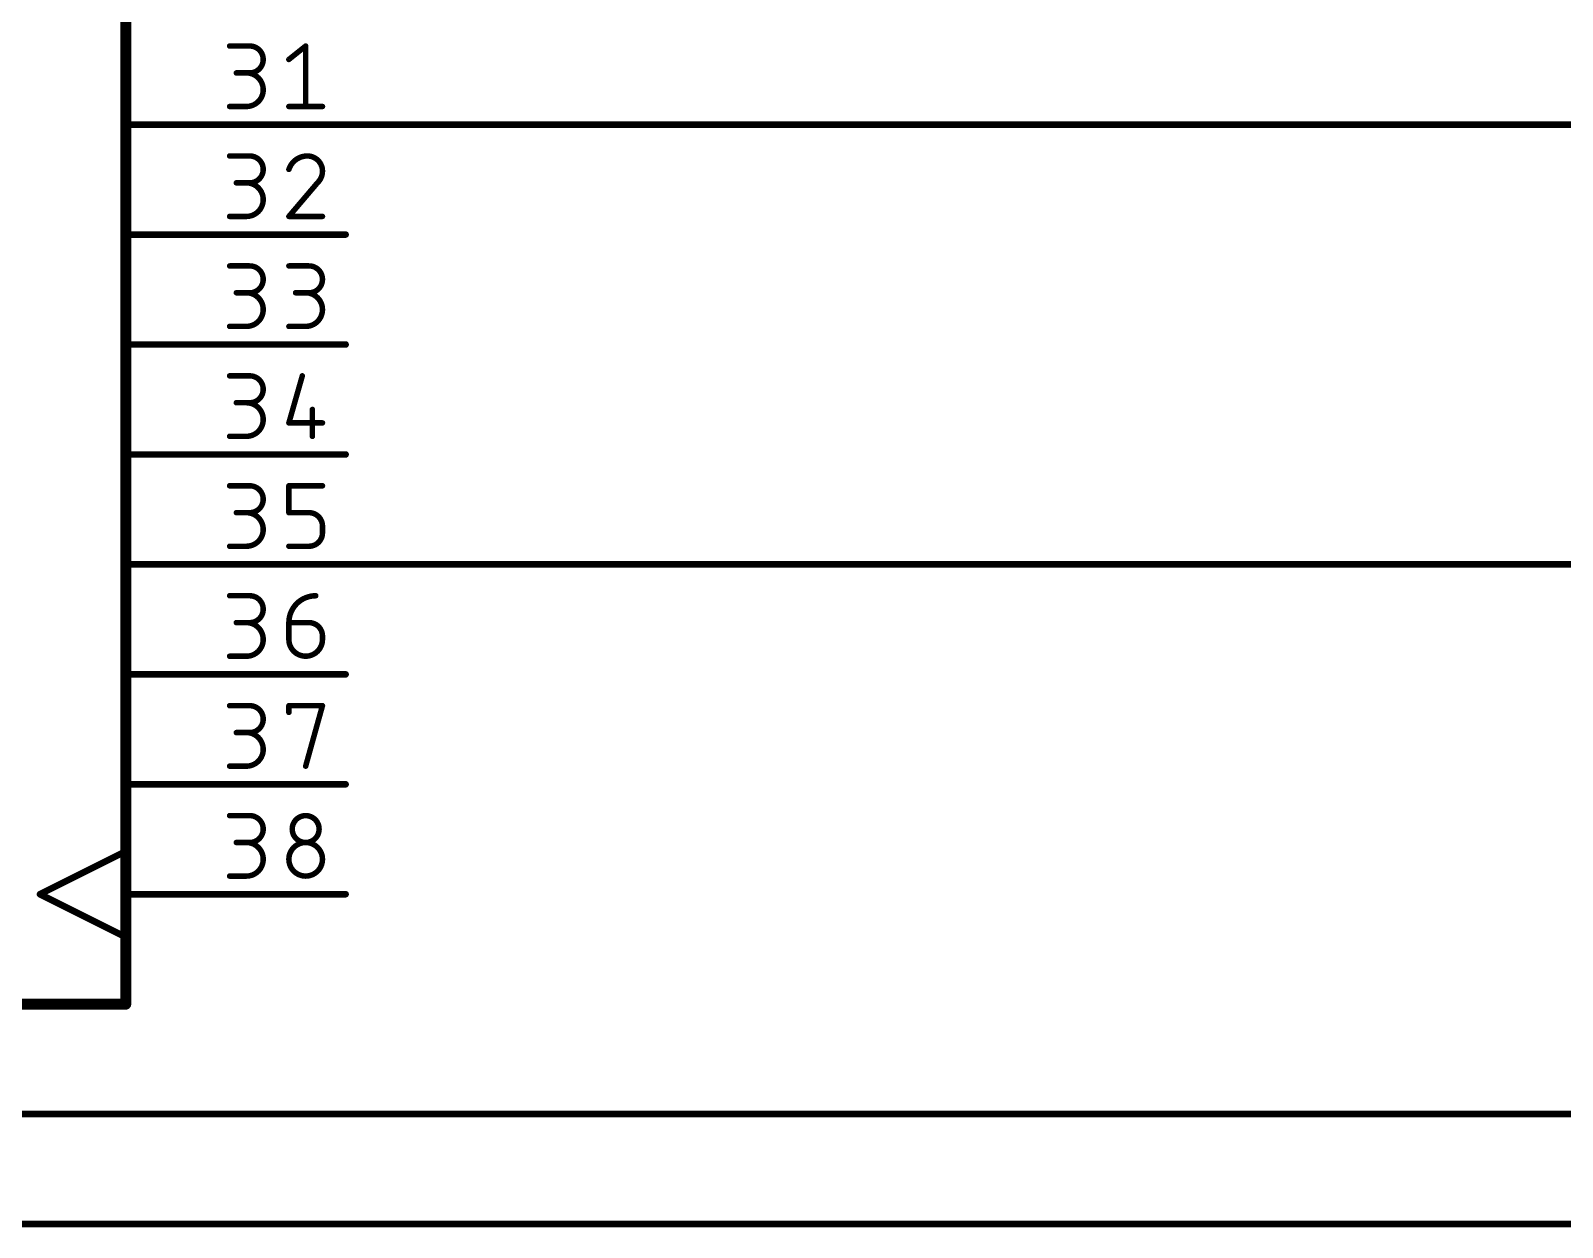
# Model space of a CAD drawing. Extents: x 0 to 389, y 0 to 264.
# Drawn here: x 245.45 to 280.84, y 144.7 to 172.35 of the extents above; entities that cross this region are included whole.
import ezdxf

# ---------------------------------------------------------------- set-up
doc = ezdxf.new("R2010")
doc.units = 0
for name, color, linetype in [('91', 122, 'CONTINUOUS'), ('94', 12, 'CONTINUOUS'), ('95', 251, 'CONTINUOUS')]:
    doc.layers.add(name, color=color, linetype=linetype)

msp = doc.modelspace()

# ---------------------------------------------------------------- linework, layer by layer
at = {"layer": '91', "const_width": 0.1524}
for points in [[(252.73, 170.18), (317.5, 170.18)], [(252.73, 160.02), (320.04, 160.02)], [(314.96, 147.32), (231.14, 147.32)], [(317.5, 144.78), (228.6, 144.78)]]:
    msp.add_lwpolyline(points, dxfattribs=at)
at = {"layer": '91', "const_width": 0.0762}
for points in [[(252.73, 170.2181, 1), (252.73, 170.1419)], [(252.73, 160.0581, 1), (252.73, 159.9819)]]:
    msp.add_lwpolyline(points, format="xyb", dxfattribs=at)
at = {"layer": '94'}
for points, const_width in [([(247.65, 200.66), (247.65, 149.86)], 0.254), ([(252.73, 170.18), (247.65, 170.18)], 0.1524), ([(252.73, 167.64), (247.65, 167.64)], 0.1524), ([(252.73, 165.1), (247.65, 165.1)], 0.1524), ([(252.73, 162.56), (247.65, 162.56)], 0.1524), ([(252.73, 160.02), (247.65, 160.02)], 0.1524), ([(252.73, 157.48), (247.65, 157.48)], 0.1524), ([(252.73, 154.94), (247.65, 154.94)], 0.1524), ([(247.65, 153.3906), (245.6688, 152.4)], 0.1524), ([(247.65, 151.4094), (245.6688, 152.4)], 0.1524), ([(252.73, 152.4), (247.65, 152.4)], 0.1524), ([(247.65, 149.86), (217.17, 149.86)], 0.254)]:
    msp.add_lwpolyline(points, dxfattribs=dict(at, const_width=const_width))
for points, const_width in [([(247.65, 170.2181, 1), (247.65, 170.1419)], 0.0762), ([(252.73, 170.1419, 1), (252.73, 170.2181)], 0.0762), ([(247.65, 167.6781, 1), (247.65, 167.6019)], 0.0762), ([(252.73, 167.6019, 1), (252.73, 167.6781)], 0.0762), ([(247.65, 165.1381, 1), (247.65, 165.0619)], 0.0762), ([(252.73, 165.0619, 1), (252.73, 165.1381)], 0.0762), ([(247.65, 162.5981, 1), (247.65, 162.5219)], 0.0762), ([(252.73, 162.5219, 1), (252.73, 162.5981)], 0.0762), ([(247.65, 160.0581, 1), (247.65, 159.9819)], 0.0762), ([(252.73, 159.9819, 1), (252.73, 160.0581)], 0.0762), ([(247.65, 157.5181, 1), (247.65, 157.4419)], 0.0762), ([(252.73, 157.4419, 1), (252.73, 157.5181)], 0.0762), ([(247.65, 154.9781, 1), (247.65, 154.9019)], 0.0762), ([(252.73, 154.9019, 1), (252.73, 154.9781)], 0.0762), ([(247.667, 153.3565, 1), (247.633, 153.4247)], 0.0762), ([(245.6858, 152.4341, 1), (245.6518, 152.3659)], 0.0762), ([(245.6518, 152.4341, 1), (245.6858, 152.3659)], 0.0762), ([(247.65, 152.4381, 1), (247.65, 152.3619)], 0.0762), ([(252.73, 152.3619, 1), (252.73, 152.4381)], 0.0762), ([(247.633, 151.3753, 1), (247.667, 151.4435)], 0.0762), ([(247.5865, 149.86, 1), (247.7135, 149.86)], 0.127), ([(247.65, 149.7965, 1), (247.65, 149.9235)], 0.127)]:
    msp.add_lwpolyline(points, format="xyb", dxfattribs=dict(at, const_width=const_width))
at = {"layer": '95', "const_width": 0.127}
for points in [[(250.0503, 171.9961), (250.516, 171.9961)], [(251.4192, 171.6857), (251.8072, 171.9961)], [(251.8072, 171.9961), (251.8072, 170.5991)], [(250.516, 171.3752), (250.2055, 171.3752)], [(250.0503, 170.5991), (250.4384, 170.5991)], [(251.4192, 170.5991), (252.1953, 170.5991)], [(250.0503, 169.4561), (250.516, 169.4561)], [(250.516, 168.8352), (250.2055, 168.8352)], [(252.0788, 168.8352), (251.4192, 168.0591)], [(250.0503, 168.0591), (250.4384, 168.0591)], [(251.4192, 168.0591), (252.1953, 168.0591)], [(250.0503, 166.9161), (250.516, 166.9161)], [(251.4192, 166.9161), (251.8848, 166.9161)], [(250.516, 166.2952), (250.2055, 166.2952)], [(251.8848, 166.2952), (251.5744, 166.2952)], [(250.0503, 165.5191), (250.4384, 165.5191)], [(251.4192, 165.5191), (251.8072, 165.5191)], [(250.0503, 164.3761), (250.516, 164.3761)], [(251.7296, 164.3761), (251.4192, 163.2895)], [(250.516, 163.7552), (250.2055, 163.7552)], [(251.9624, 163.6), (251.9624, 162.9791)], [(251.4192, 163.2895), (252.1953, 163.2895)], [(250.0503, 162.9791), (250.4384, 162.9791)], [(250.0503, 161.8361), (250.516, 161.8361)], [(251.4192, 161.2152), (251.4192, 161.8361)], [(251.4192, 161.8361), (252.1953, 161.8361)], [(250.516, 161.2152), (250.2055, 161.2152)], [(251.8848, 161.2152), (251.4192, 161.2152)], [(252.1953, 160.7495), (252.1953, 160.9048)], [(250.0503, 160.4391), (250.4384, 160.4391)], [(251.4192, 160.4391), (251.8848, 160.4391)], [(250.0503, 159.2961), (250.516, 159.2961)], [(250.516, 158.6752), (250.2055, 158.6752)], [(251.4192, 158.6752), (251.8848, 158.6752)], [(251.4192, 158.2872), (251.4192, 158.6752)], [(252.1953, 158.3648), (252.1953, 158.2872)], [(250.0503, 157.8991), (250.4384, 157.8991)], [(250.0503, 156.7561), (250.516, 156.7561)], [(251.4192, 156.6009), (251.4192, 156.7561)], [(251.4192, 156.7561), (252.1953, 156.7561)], [(252.1953, 156.7561), (251.8072, 155.3591)], [(250.516, 156.1352), (250.2055, 156.1352)], [(250.0503, 155.3591), (250.4384, 155.3591)], [(250.0503, 154.2161), (250.516, 154.2161)], [(250.516, 153.5952), (250.2055, 153.5952)], [(250.0503, 152.8191), (250.4384, 152.8191)]]:
    msp.add_lwpolyline(points, dxfattribs=at)
at = {"layer": '95'}
for points, const_width in [([(250.0503, 172.0279, 1), (250.0503, 171.9644)], 0.0635), ([(250.516, 171.3752, 1), (250.516, 171.9961)], 0.127), ([(250.516, 172.0279, 1), (250.516, 171.9644)], 0.0635), ([(250.516, 171.9644, 1), (250.516, 172.0279)], 0.0635), ([(251.839, 171.9961, 1), (251.7755, 171.9961)], 0.0635), ([(251.827, 171.9713, 1), (251.7874, 172.0209)], 0.0635), ([(251.3993, 171.7104, 1), (251.439, 171.6609)], 0.0635), ([(250.2055, 171.407, 1), (250.2055, 171.3435)], 0.0635), ([(250.4384, 170.5991, 1), (250.4384, 171.3752)], 0.127), ([(250.4384, 171.407, 1), (250.4384, 171.3435)], 0.0635), ([(250.516, 171.407, 1), (250.516, 171.3435)], 0.0635), ([(250.516, 171.3435, 1), (250.516, 171.407)], 0.0635), ([(250.0503, 170.6309, 1), (250.0503, 170.5674)], 0.0635), ([(250.4384, 170.6309, 1), (250.4384, 170.5674)], 0.0635), ([(250.4384, 170.5674, 1), (250.4384, 170.6309)], 0.0635), ([(251.4192, 170.6309, 1), (251.4192, 170.5674)], 0.0635), ([(251.7755, 170.5991, 1), (251.839, 170.5991)], 0.0635), ([(252.1953, 170.5674, 1), (252.1953, 170.6309)], 0.0635), ([(250.0503, 169.4879, 1), (250.0503, 169.4244)], 0.0635), ([(250.516, 168.8352, 1), (250.516, 169.4561)], 0.127), ([(250.516, 169.4879, 1), (250.516, 169.4244)], 0.0635), ([(250.516, 169.4244, 1), (250.516, 169.4879)], 0.0635), ([(251.846, 169.4561, 0.3252), (251.4192, 169.1457)], 0.127), ([(252.1953, 169.1069, 0.4142), (251.846, 169.4561)], 0.127), ([(251.846, 169.4879, 1), (251.846, 169.4244)], 0.0635), ([(251.846, 169.4244, 1), (251.846, 169.4878)], 0.0635), ([(251.3889, 169.1554, 1), (251.4494, 169.1359)], 0.0635), ([(252.0788, 168.8352, 0.2053), (252.1953, 169.1069)], 0.127), ([(252.227, 169.1068, 1), (252.1635, 169.1069)], 0.0635), ([(250.2055, 168.867, 1), (250.2055, 168.8035)], 0.0635), ([(250.4384, 168.0591, 1), (250.4384, 168.8352)], 0.127), ([(250.4384, 168.867, 1), (250.4384, 168.8035)], 0.0635), ([(250.516, 168.867, 1), (250.516, 168.8035)], 0.0635), ([(250.516, 168.8035, 1), (250.516, 168.867)], 0.0635), ([(252.0569, 168.8582, 1), (252.1007, 168.8122)], 0.0635), ([(252.103, 168.8146, 1), (252.0547, 168.8558)], 0.0635), ([(252.1635, 169.1069, 1), (252.227, 169.1069)], 0.0635), ([(250.0503, 168.0908, 1), (250.0503, 168.0274)], 0.0635), ([(250.4384, 168.0908, 1), (250.4384, 168.0274)], 0.0635), ([(250.4384, 168.0274, 1), (250.4384, 168.0908)], 0.0635), ([(251.395, 168.0797, 1), (251.4433, 168.0385)], 0.0635), ([(251.4192, 168.0908, 1), (251.4192, 168.0274)], 0.0635), ([(252.1953, 168.0274, 1), (252.1953, 168.0908)], 0.0635), ([(250.0503, 166.9478, 1), (250.0503, 166.8844)], 0.0635), ([(250.516, 166.2952, 1), (250.516, 166.9161)], 0.127), ([(250.516, 166.9478, 1), (250.516, 166.8844)], 0.0635), ([(250.516, 166.8844, 1), (250.516, 166.9478)], 0.0635), ([(251.4192, 166.9478, 1), (251.4192, 166.8844)], 0.0635), ([(251.8848, 166.2952, 1), (251.8848, 166.9161)], 0.127), ([(251.8848, 166.9478, 1), (251.8848, 166.8844)], 0.0635), ([(251.8848, 166.8844, 1), (251.8848, 166.9478)], 0.0635), ([(250.2055, 166.327, 1), (250.2055, 166.2635)], 0.0635), ([(250.4384, 165.5191, 1), (250.4384, 166.2952)], 0.127), ([(250.4384, 166.327, 1), (250.4384, 166.2635)], 0.0635), ([(250.516, 166.327, 1), (250.516, 166.2635)], 0.0635), ([(250.516, 166.2635, 1), (250.516, 166.327)], 0.0635), ([(251.5744, 166.327, 1), (251.5744, 166.2635)], 0.0635), ([(251.8072, 165.5191, 1), (251.8072, 166.2952)], 0.127), ([(251.8072, 166.327, 1), (251.8072, 166.2635)], 0.0635), ([(251.8848, 166.327, 1), (251.8848, 166.2635)], 0.0635), ([(251.8848, 166.2635, 1), (251.8848, 166.327)], 0.0635), ([(250.0503, 165.5508, 1), (250.0503, 165.4874)], 0.0635), ([(250.4384, 165.5508, 1), (250.4384, 165.4874)], 0.0635), ([(250.4384, 165.4874, 1), (250.4384, 165.5508)], 0.0635), ([(251.4192, 165.5508, 1), (251.4192, 165.4874)], 0.0635), ([(251.8072, 165.5508, 1), (251.8072, 165.4874)], 0.0635), ([(251.8072, 165.4874, 1), (251.8072, 165.5508)], 0.0635), ([(250.0503, 164.4078, 1), (250.0503, 164.3444)], 0.0635), ([(250.516, 163.7552, 1), (250.516, 164.3761)], 0.127), ([(250.516, 164.4078, 1), (250.516, 164.3444)], 0.0635), ([(250.516, 164.3444, 1), (250.516, 164.4078)], 0.0635), ([(251.7601, 164.3674, 1), (251.6991, 164.3848)], 0.0635), ([(250.2055, 163.787, 1), (250.2055, 163.7235)], 0.0635), ([(250.4384, 162.9791, 1), (250.4384, 163.7552)], 0.127), ([(250.4384, 163.787, 1), (250.4384, 163.7235)], 0.0635), ([(250.516, 163.787, 1), (250.516, 163.7235)], 0.0635), ([(250.516, 163.7235, 1), (250.516, 163.787)], 0.0635), ([(251.9942, 163.6, 1), (251.9307, 163.6)], 0.0635), ([(251.3886, 163.2983, 1), (251.4497, 163.2808)], 0.0635), ([(251.4192, 163.3213, 1), (251.4192, 163.2578)], 0.0635), ([(252.1953, 163.2578, 1), (252.1953, 163.3213)], 0.0635), ([(250.0503, 163.0109, 1), (250.0503, 162.9474)], 0.0635), ([(250.4384, 163.0109, 1), (250.4384, 162.9474)], 0.0635), ([(250.4384, 162.9474, 1), (250.4384, 163.0109)], 0.0635), ([(251.9307, 162.9791, 1), (251.9942, 162.9791)], 0.0635), ([(250.0503, 161.8679, 1), (250.0503, 161.8044)], 0.0635), ([(250.516, 161.2152, 1), (250.516, 161.8361)], 0.127), ([(250.516, 161.8679, 1), (250.516, 161.8044)], 0.0635), ([(250.516, 161.8044, 1), (250.516, 161.8679)], 0.0635), ([(251.4509, 161.8361, 1), (251.3874, 161.8361)], 0.0635), ([(251.4192, 161.8679, 1), (251.4192, 161.8044)], 0.0635), ([(252.1953, 161.8044, 1), (252.1953, 161.8679)], 0.0635), ([(250.2055, 161.247, 1), (250.2055, 161.1835)], 0.0635), ([(250.4384, 161.247, 1), (250.4384, 161.1835)], 0.0635), ([(250.4384, 160.4391, 1), (250.4384, 161.2152)], 0.127), ([(250.516, 161.247, 1), (250.516, 161.1835)], 0.0635), ([(250.516, 161.1835, 1), (250.516, 161.247)], 0.0635), ([(251.4192, 161.247, 1), (251.4192, 161.1835)], 0.0635), ([(251.3874, 161.2152, 1), (251.4509, 161.2152)], 0.0635), ([(251.8848, 161.247, 1), (251.8848, 161.1835)], 0.0635), ([(252.1953, 160.9048, 0.4142), (251.8848, 161.2152)], 0.127), ([(251.8848, 161.1835, 1), (251.8848, 161.247)], 0.0635), ([(251.8848, 160.4391, 0.4142), (252.1953, 160.7495)], 0.127), ([(252.227, 160.9048, 1), (252.1635, 160.9048)], 0.0635), ([(252.1635, 160.9048, 1), (252.227, 160.9048)], 0.0635), ([(252.227, 160.7495, 1), (252.1635, 160.7495)], 0.0635), ([(252.1635, 160.7495, 1), (252.227, 160.7495)], 0.0635), ([(250.0503, 160.4708, 1), (250.0503, 160.4074)], 0.0635), ([(250.4384, 160.4708, 1), (250.4384, 160.4074)], 0.0635), ([(250.4384, 160.4074, 1), (250.4384, 160.4708)], 0.0635), ([(251.4192, 160.4708, 1), (251.4192, 160.4074)], 0.0635), ([(251.8848, 160.4708, 1), (251.8848, 160.4074)], 0.0635), ([(251.8848, 160.4074, 1), (251.8848, 160.4708)], 0.0635), ([(250.0503, 159.3278, 1), (250.0503, 159.2644)], 0.0635), ([(250.516, 158.6752, 1), (250.516, 159.2961)], 0.127), ([(250.516, 159.3278, 1), (250.516, 159.2644)], 0.0635), ([(250.516, 159.2644, 1), (250.516, 159.3278)], 0.0635), ([(252.04, 159.2961, 0.4142), (251.4192, 158.6752)], 0.127), ([(252.04, 159.2644, 1), (252.04, 159.3278)], 0.0635), ([(250.2055, 158.707, 1), (250.2055, 158.6435)], 0.0635), ([(250.4384, 157.8991, 1), (250.4384, 158.6752)], 0.127), ([(250.4384, 158.707, 1), (250.4384, 158.6435)], 0.0635), ([(250.516, 158.707, 1), (250.516, 158.6435)], 0.0635), ([(250.516, 158.6435, 1), (250.516, 158.707)], 0.0635), ([(251.4192, 158.707, 1), (251.4192, 158.6435)], 0.0635), ([(251.4509, 158.6752, 1), (251.3874, 158.6752)], 0.0635), ([(251.3874, 158.6752, 1), (251.4509, 158.6752)], 0.0635), ([(252.1953, 158.3648, 0.4142), (251.8848, 158.6752)], 0.127), ([(251.8848, 158.707, 1), (251.8848, 158.6435)], 0.0635), ([(251.8848, 158.6435, 1), (251.8848, 158.707)], 0.0635), ([(251.4192, 158.2872, 1), (252.1953, 158.2872)], 0.127), ([(251.4509, 158.2872, 1), (251.3874, 158.2872)], 0.0635), ([(251.3874, 158.2872, 1), (251.4509, 158.2872)], 0.0635), ([(252.227, 158.3648, 1), (252.1635, 158.3648)], 0.0635), ([(252.1635, 158.3648, 1), (252.227, 158.3648)], 0.0635), ([(252.227, 158.2872, 1), (252.1635, 158.2872)], 0.0635), ([(252.1635, 158.2872, 1), (252.227, 158.2872)], 0.0635), ([(250.0503, 157.9308, 1), (250.0503, 157.8674)], 0.0635), ([(250.4384, 157.9308, 1), (250.4384, 157.8674)], 0.0635), ([(250.4384, 157.8674, 1), (250.4384, 157.9308)], 0.0635), ([(250.0503, 156.7878, 1), (250.0503, 156.7244)], 0.0635), ([(250.516, 156.1352, 1), (250.516, 156.7561)], 0.127), ([(250.516, 156.7878, 1), (250.516, 156.7244)], 0.0635), ([(250.516, 156.7244, 1), (250.516, 156.7878)], 0.0635), ([(251.4509, 156.7561, 1), (251.3874, 156.7561)], 0.0635), ([(251.4192, 156.7878, 1), (251.4192, 156.7244)], 0.0635), ([(252.2259, 156.7476, 1), (252.1647, 156.7646)], 0.0635), ([(252.1953, 156.7244, 1), (252.1953, 156.7878)], 0.0635), ([(251.3874, 156.6009, 1), (251.4509, 156.6009)], 0.0635), ([(250.2055, 156.167, 1), (250.2055, 156.1035)], 0.0635), ([(250.4384, 155.3591, 1), (250.4384, 156.1352)], 0.127), ([(250.4384, 156.167, 1), (250.4384, 156.1035)], 0.0635), ([(250.516, 156.167, 1), (250.516, 156.1035)], 0.0635), ([(250.516, 156.1035, 1), (250.516, 156.167)], 0.0635), ([(250.0503, 155.3909, 1), (250.0503, 155.3274)], 0.0635), ([(250.4384, 155.3909, 1), (250.4384, 155.3274)], 0.0635), ([(250.4384, 155.3274, 1), (250.4384, 155.3909)], 0.0635), ([(251.7766, 155.3676, 1), (251.8378, 155.3506)], 0.0635), ([(250.0503, 154.2478, 1), (250.0503, 154.1844)], 0.0635), ([(250.516, 153.5952, 1), (250.516, 154.2161)], 0.127), ([(250.516, 154.2478, 1), (250.516, 154.1844)], 0.0635), ([(250.516, 154.1844, 1), (250.516, 154.2478)], 0.0635), ([(252.1177, 153.9057, 1), (251.4968, 153.9057)], 0.127), ([(251.4968, 153.9057, 1), (252.1177, 153.9057)], 0.127), ([(251.5285, 153.9057, 1), (251.465, 153.9057)], 0.0635), ([(252.1494, 153.9057, 1), (252.0859, 153.9057)], 0.0635), ([(250.2055, 153.627, 1), (250.2055, 153.5635)], 0.0635), ([(250.4384, 152.8191, 1), (250.4384, 153.5952)], 0.127), ([(250.4384, 153.627, 1), (250.4384, 153.5635)], 0.0635), ([(250.516, 153.627, 1), (250.516, 153.5635)], 0.0635), ([(250.516, 153.5635, 1), (250.516, 153.627)], 0.0635), ([(252.1953, 153.2072, 1), (251.4192, 153.2072)], 0.127), ([(251.465, 153.9057, 1), (251.5285, 153.9057)], 0.0635), ([(252.0859, 153.9057, 1), (252.1494, 153.9057)], 0.0635), ([(251.4192, 153.2072, 1), (252.1953, 153.2072)], 0.127), ([(251.4509, 153.2072, 1), (251.3874, 153.2072)], 0.0635), ([(251.3874, 153.2072, 1), (251.4509, 153.2072)], 0.0635), ([(252.227, 153.2072, 1), (252.1635, 153.2072)], 0.0635), ([(252.1635, 153.2072, 1), (252.227, 153.2072)], 0.0635), ([(250.0503, 152.8509, 1), (250.0503, 152.7874)], 0.0635), ([(250.4384, 152.8509, 1), (250.4384, 152.7874)], 0.0635), ([(250.4384, 152.7874, 1), (250.4384, 152.8509)], 0.0635)]:
    msp.add_lwpolyline(points, format="xyb", dxfattribs=dict(at, const_width=const_width))

doc.saveas('drawing.dxf')
